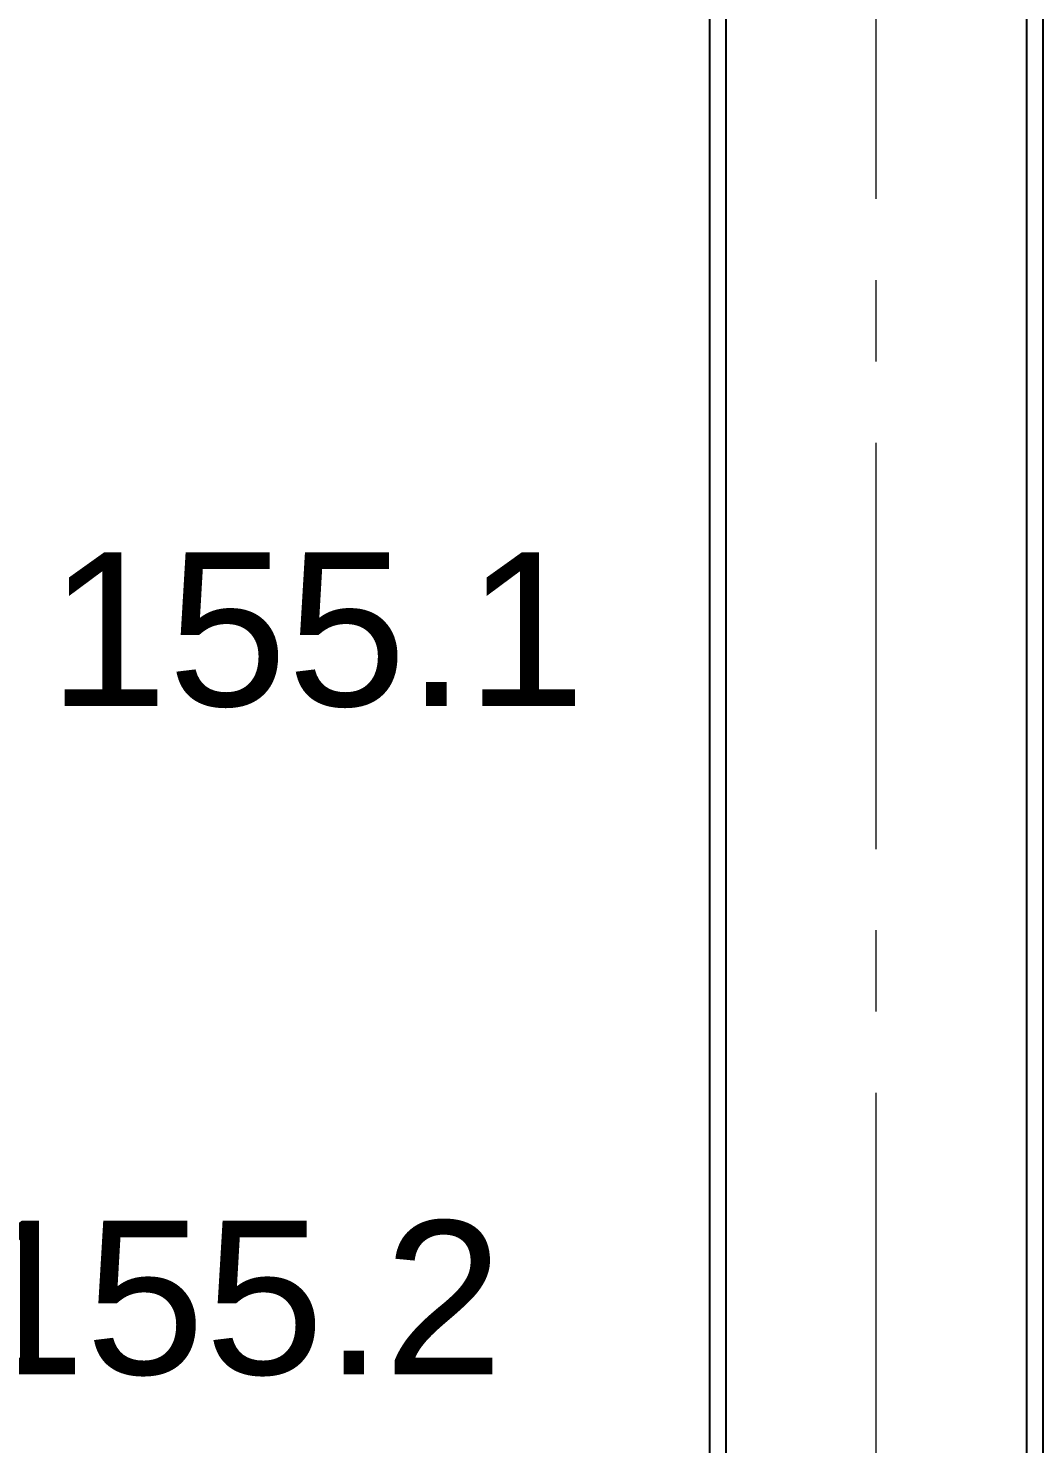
# Model space of a CAD drawing. Header units: millimetres. Extents: x 3220 to 226993, y 817 to 176024.
# Drawn here: x 103510 to 104690, y 100277 to 101936 of the extents above; entities that cross this region are included whole.
import ezdxf

# ---------------------------------------------------------------- set-up
doc = ezdxf.new("R2010")
doc.units = ezdxf.units.MM
doc.linetypes.add('AXES', pattern=[50.8, 31.75, -6.35, 6.35, -6.35])
doc.layers.add('Axe', color=1, linetype='AXES', lineweight=9)
doc.layers.add('Repère', color=76, linetype='Continuous')
doc.styles.get("Standard").update_dxf_attribs({"font": 'arial.ttf'})

# ---------------------------------------------------------------- blocks, each defined once
blk = doc.blocks.new('section 6-5')
for points in [[(9195, 26000), (9195, 21020), (8805, 21020), (8805, 26000)], [(8824, 21020), (8824, 26000), (9176, 26000), (9176, 21020)]]:
    blk.add_lwpolyline(points, close=True)
at = {"layer": 'Axe', "ltscale": 15}
blk.add_line((9000, -4000), (9000, 33046.2), dxfattribs=at)

msp = doc.modelspace()

# ---------------------------------------------------------------- block references
msp.add_blockref('section 6-5', (95504.1, 77542.4))

# ---------------------------------------------------------------- texts
at = {"layer": 'Repère', "char_height": 180, "attachment_point": 1}
for s, insert in [('155.1', (103534.1, 101322)), ('155.2', (103437.6, 100538.6))]:
    msp.add_mtext_dynamic_manual_height_columns(s, width=631.382, gutter_width=12.5, heights=[0], dxfattribs=dict(at, insert=insert))

doc.saveas('drawing.dxf')
